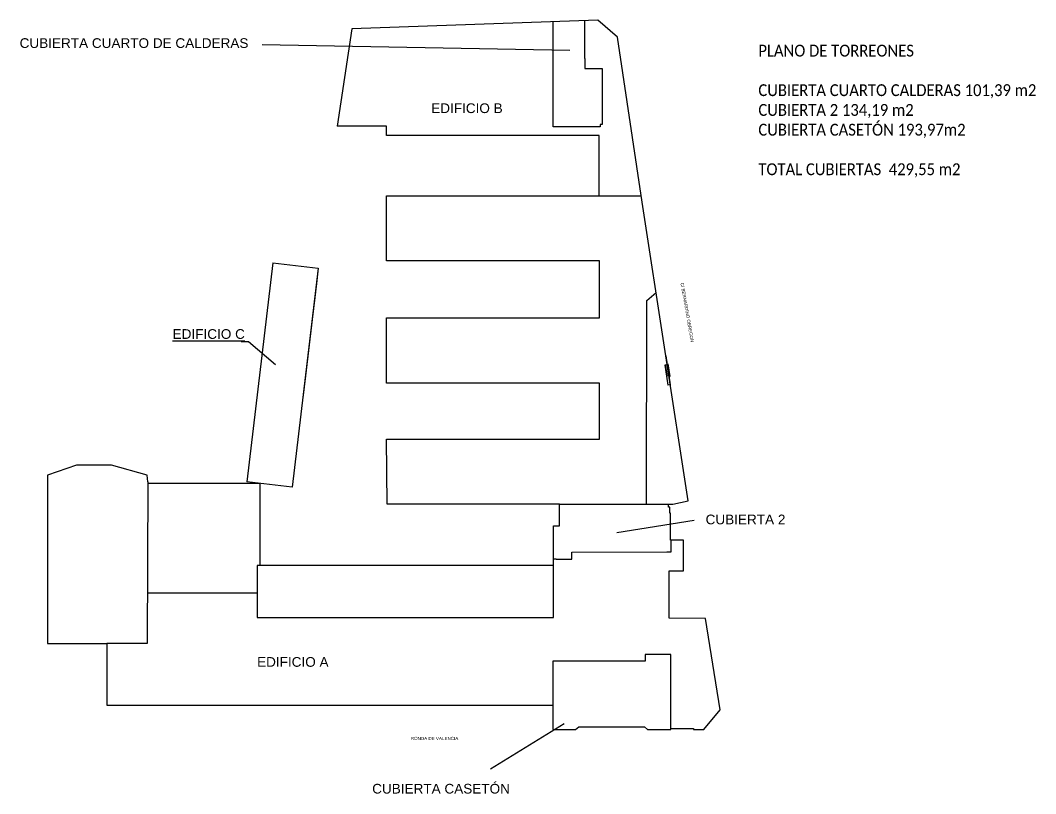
# Model space of a CAD drawing. Header units: millimetres. Extents: x 1471 to 1845, y 158 to 278.
# Drawn here: x 1688.4 to 1845.4, y 158.7 to 278.3 of the extents above; entities that cross this region are included whole.
import ezdxf

# ---------------------------------------------------------------- set-up
doc = ezdxf.new("R2010")
doc.units = ezdxf.units.MM
doc.header["$LTSCALE"] = 0.4
for name, color, linetype in [('MUROS', 7, 'Continuous'), ('NOMBRES', 7, 'Continuous'), ('TEXTOS', 7, 'Continuous')]:
    doc.layers.add(name, color=color, linetype=linetype)
doc.styles.add('PROYECTO', font='arial.ttf')
doc.styles.add('UNE25', font='romans.shx', dxfattribs={"width": 0.9, "height": 2.5})

msp = doc.modelspace()

# ---------------------------------------------------------------- linework, layer by layer
at = {"layer": 'MUROS'}
for p, q in [((1777.69, 278.26), (1739.62, 276.97)), ((1775.66, 272.37), (1775.66, 278.19)), ((1780.72, 275.64), (1777.69, 278.26)), ((1739.62, 276.97), (1737.38, 261.89)), ((1770.78, 261.81), (1770.78, 277.99)), ((1784.55, 250.16), (1780.72, 275.64)), ((1725.75, 274.52), (1773.37, 273.63)), ((1775.66, 272.37), (1775.66, 270.83)), ((1775.66, 270.83), (1778.38, 270.81)), ((1778.38, 270.81), (1778.38, 262.14)), ((1745.02, 261.89), (1737.38, 261.89)), ((1745.02, 260.44), (1745.02, 261.89)), ((1778.08, 261.81), (1770.78, 261.81)), ((1778.38, 262.14), (1778.08, 262.14)), ((1778.08, 262.14), (1778.08, 261.81)), ((1778.08, 262.14), (1778.08, 261.81)), ((1777.88, 260.45), (1745.02, 260.44)), ((1777.88, 251.15), (1777.88, 260.45)), ((1745.02, 241.09), (1745.02, 251.15)), ((1745.02, 251.15), (1777.88, 251.15)), ((1777.88, 251.15), (1784.39, 251.15)), ((1791.68, 203.99), (1784.55, 250.16)), ((1727.44, 240.75), (1723.41, 206.91)), ((1777.96, 241.09), (1745.02, 241.09)), ((1777.96, 232.24), (1777.96, 241.09)), ((1734.44, 239.92), (1730.41, 206.08)), ((1745.02, 222.18), (1745.02, 232.24)), ((1745.02, 232.24), (1777.96, 232.24)), ((1777.96, 222.18), (1745.02, 222.18)), ((1777.96, 213.51), (1777.96, 222.18)), ((1745.08, 203.44), (1745.02, 213.51)), ((1745.02, 213.51), (1777.96, 213.51)), ((1697.05, 209.49), (1692.55, 207.92)), ((1702.48, 209.49), (1697.05, 209.49)), ((1708, 207.95), (1702.48, 209.49)), ((1692.55, 207.92), (1692.55, 181.89)), ((1708.1, 206.89), (1708, 207.95)), ((1708.1, 206.89), (1708, 181.89)), ((1725.46, 206.67), (1708.1, 206.67)), ((1730.41, 206.08), (1723.41, 206.91)), ((1771.75, 203.44), (1745.08, 203.44)), ((1771.75, 200.09), (1771.75, 203.44)), ((1771.75, 203.44), (1788.65, 203.44)), ((1788.65, 202.99), (1788.65, 203.44)), ((1788.65, 203.44), (1789.29, 203.44)), ((1788.85, 202.99), (1788.65, 202.99)), ((1788.85, 202.04), (1788.85, 202.99)), ((1789.29, 203.44), (1791.68, 203.99)), ((1788.95, 202.04), (1788.85, 202.04)), ((1788.95, 197.91), (1788.95, 202.04)), ((1770.85, 193.34), (1770.85, 200.09)), ((1770.85, 200.09), (1771.75, 200.09)), ((1792.61, 200.94), (1780.63, 199.01)), ((1790.97, 197.91), (1788.95, 197.91)), ((1789.04, 196.09), (1789.04, 197.91)), ((1790.97, 193.16), (1790.97, 197.91)), ((1771.25, 194.95), (1770.85, 194.95)), ((1771.25, 194.95), (1773.67, 194.95)), ((1773.67, 196.05), (1788.35, 196.09)), ((1773.67, 194.95), (1773.67, 196.05)), ((1788.35, 196.09), (1789.04, 196.09)), ((1725, 193.95), (1725, 185.94)), ((1770.85, 185.94), (1770.85, 193.34)), ((1788.75, 185.84), (1788.75, 193.16)), ((1788.75, 193.16), (1790.97, 193.16)), ((1708.03, 189.74), (1725, 189.74)), ((1725, 185.94), (1770.85, 185.94)), ((1794.35, 185.76), (1788.75, 185.84)), ((1796.64, 171.67), (1794.35, 185.76)), ((1692.55, 181.89), (1701.75, 181.89)), ((1701.75, 181.89), (1701.75, 172.39)), ((1708, 181.89), (1701.75, 181.89)), ((1785.03, 179.2), (1770.75, 179.2)), ((1770.75, 179.2), (1770.75, 172.38)), ((1789.01, 180.2), (1785.03, 180.2)), ((1785.03, 180.2), (1785.03, 179.2)), ((1789.01, 168.63), (1789.01, 180.2)), ((1701.75, 172.39), (1770.75, 172.38)), ((1770.75, 172.38), (1770.75, 168.63)), ((1794.08, 168.63), (1796.64, 171.67)), ((1770.75, 168.63), (1774.24, 168.63)), ((1774.24, 168.63), (1774.75, 169.03)), ((1774.75, 169.03), (1784.91, 169.03)), ((1784.91, 169.03), (1785.37, 168.63)), ((1785.37, 168.63), (1789.01, 168.63)), ((1789.01, 168.78), (1792.49, 168.78)), ((1792.49, 168.78), (1792.49, 168.63)), ((1792.49, 168.63), (1794.08, 168.63))]:
    msp.add_line(p, q, dxfattribs=at)
at = {"layer": 'MUROS', "color": 7}
for p, q in [((1727.44, 240.75), (1734.44, 239.92)), ((1734.44, 239.92), (1734.16, 237.59)), ((1734.16, 237.59), (1733.91, 235.42)), ((1785.26, 234.95), (1786.7, 236.2)), ((1733.91, 235.42), (1733.5, 232.01)), ((1785.25, 203.44), (1785.26, 234.95)), ((1733.5, 232.01), (1732.47, 223.31)), ((1722.54, 228.58), (1723.63, 228.58)), ((1788.22, 226.39), (1788.43, 225.01)), ((1788.43, 225.01), (1788.04, 224.95)), ((1788.04, 224.95), (1788.3, 223.22)), ((1788.13, 224.97), (1788.4, 223.24)), ((1732.47, 223.31), (1732.06, 219.89)), ((1788.7, 223.28), (1788.3, 223.22)), ((1788.3, 223.22), (1788.52, 221.84)), ((1788.7, 223.28), (1788.91, 221.9)), ((1788.91, 221.9), (1788.52, 221.84)), ((1725.46, 193.94), (1725.46, 206.67)), ((1770.75, 193.95), (1725, 193.95))]:
    msp.add_line(p, q, dxfattribs=at)
msp.add_lwpolyline([(1788.42, 225.11), (1788.52, 225.13), (1788.81, 223.2), (1788.71, 223.18)], dxfattribs=at)
at = {"layer": 'NOMBRES', "color": 7}
msp.add_line((1723.63, 228.58), (1727.81, 225.05), dxfattribs=at)
at = {"layer": 'NOMBRES'}
msp.add_line((1761.11, 162.52), (1772.49, 169.53), dxfattribs=at)

# ---------------------------------------------------------------- texts
at = {"layer": 'MUROS', "color": 7, "style": 'PROYECTO'}
for s, p in [('EDIFICIO B', (1751.92, 263.92)), ('EDIFICIO A', (1724.98, 178.31))]:
    msp.add_text(s, height=1.5, dxfattribs=at).set_placement(p)
at = {"layer": 'NOMBRES', "color": 7, "style": 'PROYECTO'}
for s, height, p in [('CUBIERTA CUARTO DE CALDERAS', 1.5, (1688.25, 273.99)), ('%%UEDIFICIO C', 1.5, (1711.92, 229.01)), ('CUBIERTA 2', 1.5, (1794.37, 200.34)), ('RONDA DE VALENCIA', 0.5, (1748.77, 166.98)), ('CUBIERTA CASETÓN', 1.5, (1742.79, 158.71))]:
    msp.add_text(s, height=height, dxfattribs=at).set_placement(p)
msp.add_text('C/ BERNARDINO OBREGON', height=0.5, rotation=279.7528, dxfattribs=at).set_placement((1790.49, 237.63))
at = {"layer": 'TEXTOS', "color": 7, "insert": (1802.53, 274.49), "char_height": 2, "attachment_point": 1, "style": 'UNE25'}
msp.add_mtext_dynamic_manual_height_columns('{\\fCalibri|b0|i0|c0|p34;\\H0.91667x;\\C0;PLANO DE TORREONES\\P\\PCUBIERTA CUARTO CALDERAS 101,39 m2\\PCUBIERTA 2 134,19 m2\\PCUBIERTA CASETÓN 193,97m2\\P\\PTOTAL CUBIERTAS  429,55 m2}', width=75.1489, gutter_width=12.5, heights=[34.54], dxfattribs=at)

doc.saveas('drawing.dxf')
